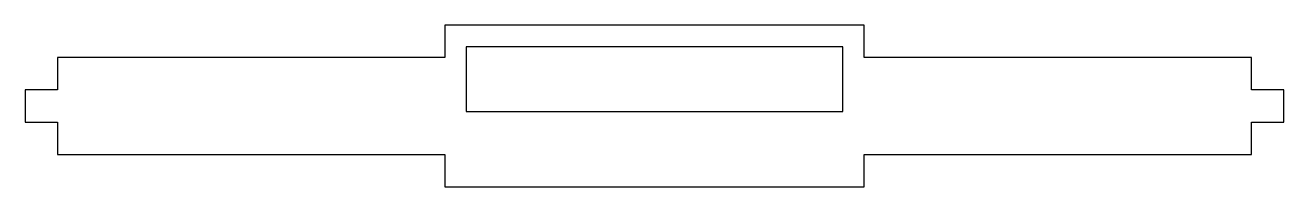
# Model space of a CAD drawing. Header units: millimetres. Extents: x -58 to 58, y -8 to 8.
import ezdxf

# ---------------------------------------------------------------- set-up
doc = ezdxf.new("R2010")
doc.units = ezdxf.units.MM

msp = doc.modelspace()

# ---------------------------------------------------------------- linework, layer by layer
at = {"color": 7, "linetype": 'Continuous', "lineweight": 25}
for p, q in [((19.5, 7.5), (-19.5, 7.5)), ((-19.5, 7.5), (-19.5, 4.5)), ((19.5, 4.5), (19.5, 7.5)), ((17.5, 5.5), (-17.5, 5.5)), ((-17.5, 5.5), (-17.5, -0.5)), ((17.5, -0.5), (17.5, 5.5)), ((-19.5, 4.5), (-55.5, 4.5)), ((-55.5, 4.5), (-55.5, 1.5)), ((55.5, 4.5), (19.5, 4.5)), ((55.5, 1.5), (55.5, 4.5)), ((-55.5, 1.5), (-58.5, 1.5)), ((-58.5, 1.5), (-58.5, -1.5)), ((58.5, 1.5), (55.5, 1.5)), ((58.5, -1.5), (58.5, 1.5)), ((-17.5, -0.5), (17.5, -0.5)), ((-58.5, -1.5), (-55.5, -1.5)), ((-55.5, -1.5), (-55.5, -4.5)), ((55.5, -4.5), (55.5, -1.5)), ((55.5, -1.5), (58.5, -1.5)), ((-55.5, -4.5), (-19.5, -4.5)), ((-19.5, -4.5), (-19.5, -7.5)), ((19.5, -7.5), (19.5, -4.5)), ((19.5, -4.5), (55.5, -4.5)), ((-19.5, -7.5), (19.5, -7.5))]:
    msp.add_line(p, q, dxfattribs=at)

doc.saveas('drawing.dxf')
